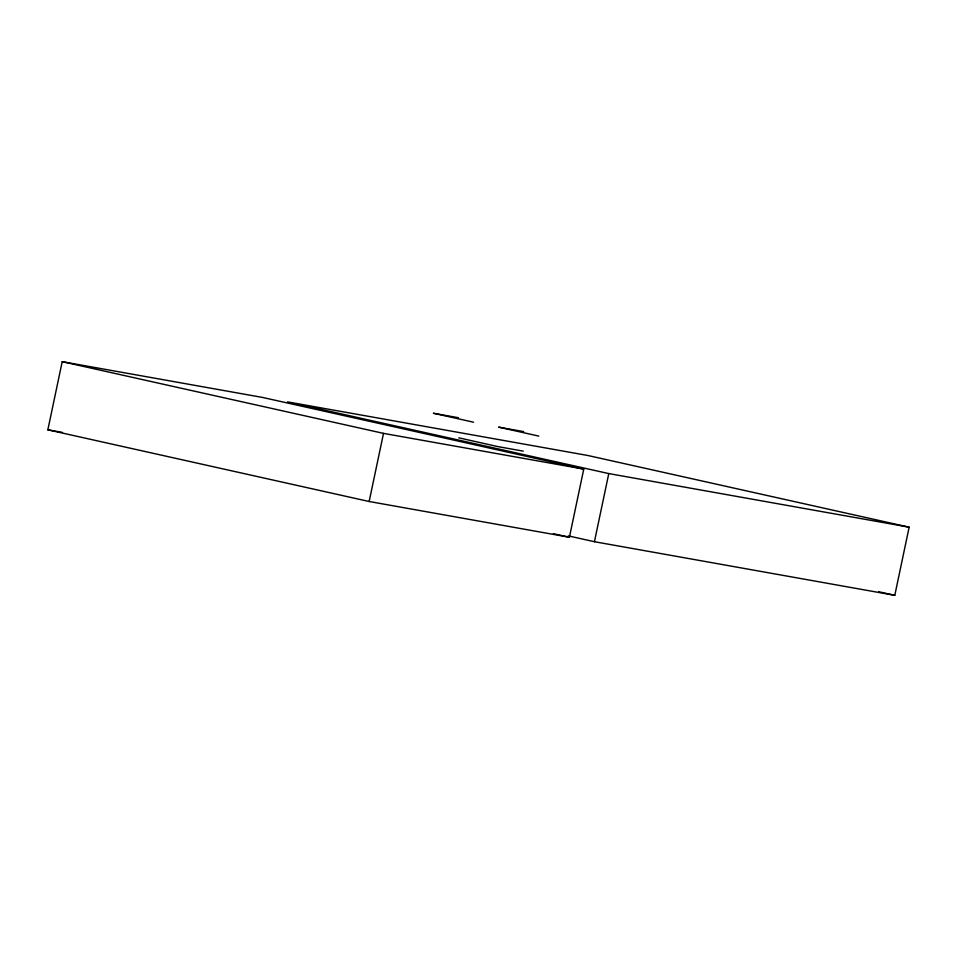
<?xml version="1.0" encoding="UTF-8"?>
<svg xmlns="http://www.w3.org/2000/svg" width="957" height="957" viewBox="0 0 957 957"><rect width="100%" height="100%" fill="white"/><g stroke="black" fill="none" stroke-linecap="round" stroke-linejoin="round"><path stroke-width="1.44" d="M47.85 429.813L62.205 361.674L262.445 397.418L583.758 469.109L569.403 537.248L369.151 501.504L47.85 429.813L62.468 432.42M369.151 501.504L383.518 433.377L583.758 469.109M594.429 541.71L608.784 473.583L909.15 527.187L894.795 595.326L594.429 541.71L568.255 535.872M458.427 417.719L433.401 413.245L473.559 422.204M523.658 431.595L498.621 427.133L538.791 436.093M523.228 451.13L498.19 446.668L458.81 437.839M909.15 527.187L587.849 455.496L287.483 401.88L608.784 473.583M62.205 361.674L383.518 433.377M878.801 591.761L894.795 595.326M553.409 533.683L569.403 537.248"/></g></svg>
